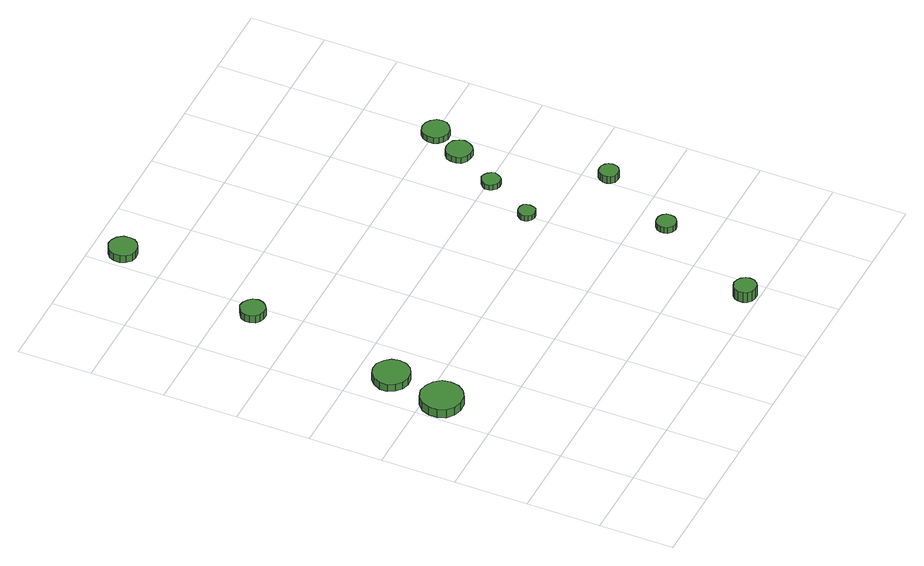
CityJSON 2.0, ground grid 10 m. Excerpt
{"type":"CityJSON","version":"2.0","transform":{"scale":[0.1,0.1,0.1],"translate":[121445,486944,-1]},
"CityObjects":{
"tree1":{"type":"SolitaryVegetationObject","attributes":{"function":"something"},"geometry":[{"type":"MultiSurface","lod":"1","boundaries":[[[0,1,2,3,4,5,6,7,8,9,10,11,12,13,14]],[[15,16,17,18,19,20,21,22,23,24,25,26,27,28,29]],[[0,29,28,1]],[[1,28,27,2]],[[2,27,26,3]],[[3,26,25,4]],[[4,25,24,5]],[[5,24,23,6]],[[6,23,22,7]],[[7,22,21,8]],[[8,21,20,9]],[[9,20,19,10]],[[10,19,18,11]],[[11,18,17,12]],[[12,17,16,13]],[[13,16,15,14]],[[14,15,29,0]]]}]},
"tree2":{"type":"SolitaryVegetationObject","attributes":{"function":"something"},"geometry":[{"type":"MultiSurface","lod":"1","boundaries":[[[30,31,32,33,34,35,36,37,38,39,40,41,42,43,44]],[[45,46,47,48,49,50,51,52,53,54,55,56,57,58,59]],[[30,59,58,31]],[[31,58,57,32]],[[32,57,56,33]],[[33,56,55,34]],[[34,55,54,35]],[[35,54,53,36]],[[36,53,52,37]],[[37,52,51,38]],[[38,51,50,39]],[[39,50,49,40]],[[40,49,48,41]],[[41,48,47,42]],[[42,47,46,43]],[[43,46,45,44]],[[44,45,59,30]]]}]},
"tree3":{"type":"SolitaryVegetationObject","attributes":{"function":"something"},"geometry":[{"type":"MultiSurface","lod":"1","boundaries":[[[60,61,62,63,64,65,66,67,68,69,70,71,72,73,74]],[[75,76,77,78,79,80,81,82,83,84,85,86,87,88,89]],[[60,89,88,61]],[[61,88,87,62]],[[62,87,86,63]],[[63,86,85,64]],[[64,85,84,65]],[[65,84,83,66]],[[66,83,82,67]],[[67,82,81,68]],[[68,81,80,69]],[[69,80,79,70]],[[70,79,78,71]],[[71,78,77,72]],[[72,77,76,73]],[[73,76,75,74]],[[74,75,89,60]]]}]},
"tree4":{"type":"SolitaryVegetationObject","attributes":{"function":"something"}},
"tree5":{"type":"SolitaryVegetationObject","attributes":{"function":"something"},"geometry":[{"type":"MultiSurface","lod":"1","boundaries":[[[90,91,92,93,94,95,96,97,98,99,100,101,102,103,104]],[[105,106,107,108,109,110,111,112,113,114,115,116,117,118,119]],[[90,119,118,91]],[[91,118,117,92]],[[92,117,116,93]],[[93,116,115,94]],[[94,115,114,95]],[[95,114,113,96]],[[96,113,112,97]],[[97,112,111,98]],[[98,111,110,99]],[[99,110,109,100]],[[100,109,108,101]],[[101,108,107,102]],[[102,107,106,103]],[[103,106,105,104]],[[104,105,119,90]]]}]},
"tree6":{"type":"SolitaryVegetationObject","attributes":{"function":"something"},"geometry":[{"type":"MultiSurface","lod":"1","boundaries":[[[120,121,122,123,124,125,126,127,128,129,130,131,132,133,134]],[[135,136,137,138,139,140,141,142,143,144,145,146,147,148,149]],[[120,149,148,121]],[[121,148,147,122]],[[122,147,146,123]],[[123,146,145,124]],[[124,145,144,125]],[[125,144,143,126]],[[126,143,142,127]],[[127,142,141,128]],[[128,141,140,129]],[[129,140,139,130]],[[130,139,138,131]],[[131,138,137,132]],[[132,137,136,133]],[[133,136,135,134]],[[134,135,149,120]]]}]},
"tree7":{"type":"SolitaryVegetationObject","attributes":{"function":"something"},"geometry":[{"type":"MultiSurface","lod":"1","boundaries":[[[150,151,152,153,154,155,156,157,158,159,160,161,162,163,164]],[[165,166,167,168,169,170,171,172,173,174,175,176,177,178,179]],[[150,179,178,151]],[[151,178,177,152]],[[152,177,176,153]],[[153,176,175,154]],[[154,175,174,155]],[[155,174,173,156]],[[156,173,172,157]],[[157,172,171,158]],[[158,171,170,159]],[[159,170,169,160]],[[160,169,168,161]],[[161,168,167,162]],[[162,167,166,163]],[[163,166,165,164]],[[164,165,179,150]]]}]},
"tree8":{"type":"SolitaryVegetationObject","attributes":{"function":"something"},"geometry":[{"type":"MultiSurface","lod":"1","boundaries":[[[180,181,182,183,184,185,186,187,188,189,190,191,192,193,194]],[[195,196,197,198,199,200,201,202,203,204,205,206,207,208,209]],[[180,209,208,181]],[[181,208,207,182]],[[182,207,206,183]],[[183,206,205,184]],[[184,205,204,185]],[[185,204,203,186]],[[186,203,202,187]],[[187,202,201,188]],[[188,201,200,189]],[[189,200,199,190]],[[190,199,198,191]],[[191,198,197,192]],[[192,197,196,193]],[[193,196,195,194]],[[194,195,209,180]]]}]},
"tree9":{"type":"SolitaryVegetationObject","attributes":{"function":"something"},"geometry":[{"type":"MultiSurface","lod":"1","boundaries":[[[210,211,212,213,214,215,216,217,218,219,220,221,222,223,224]],[[225,226,227,228,229,230,231,232,233,234,235,236,237,238,239]],[[210,239,238,211]],[[211,238,237,212]],[[212,237,236,213]],[[213,236,235,214]],[[214,235,234,215]],[[215,234,233,216]],[[216,233,232,217]],[[217,232,231,218]],[[218,231,230,219]],[[219,230,229,220]],[[220,229,228,221]],[[221,228,227,222]],[[222,227,226,223]],[[223,226,225,224]],[[224,225,239,210]]]}]},
"tree10":{"type":"SolitaryVegetationObject","attributes":{"function":"something"},"geometry":[{"type":"MultiSurface","lod":"1","boundaries":[[[240,241,242,243,244,245,246,247,248,249,250,251,252,253,254]],[[255,256,257,258,259,260,261,262,263,264,265,266,267,268,269]],[[240,269,268,241]],[[241,268,267,242]],[[242,267,266,243]],[[243,266,265,244]],[[244,265,264,245]],[[245,264,263,246]],[[246,263,262,247]],[[247,262,261,248]],[[248,261,260,249]],[[249,260,259,250]],[[250,259,258,251]],[[251,258,257,252]],[[252,257,256,253]],[[253,256,255,254]],[[254,255,269,240]]]}]},
"tree11":{"type":"SolitaryVegetationObject","attributes":{"function":"something"},"geometry":[{"type":"MultiSurface","lod":"1","boundaries":[[[270,271,272,273,274,275,276,277,278,279,280,281,282,283,284]],[[285,286,287,288,289,290,291,292,293,294,295,296,297,298,299]],[[270,299,298,271]],[[271,298,297,272]],[[272,297,296,273]],[[273,296,295,274]],[[274,295,294,275]],[[275,294,293,276]],[[276,293,292,277]],[[277,292,291,278]],[[278,291,290,279]],[[279,290,289,280]],[[280,289,288,281]],[[281,288,287,282]],[[282,287,286,283]],[[283,286,285,284]],[[284,285,299,270]]]}]},
"tree12":{"type":"SolitaryVegetationObject","attributes":{"function":"something"},"geometry":[{"type":"MultiSurface","lod":"1","boundaries":[[[300,301,302,303,304,305,306,307,308,309,310,311,312,313,314]],[[315,316,317,318,319,320,321,322,323,324,325,326,327,328,329]],[[300,329,328,301]],[[301,328,327,302]],[[302,327,326,303]],[[303,326,325,304]],[[304,325,324,305]],[[305,324,323,306]],[[306,323,322,307]],[[307,322,321,308]],[[308,321,320,309]],[[309,320,319,310]],[[310,319,318,311]],[[311,318,317,312]],[[312,317,316,313]],[[313,316,315,314]],[[314,315,329,300]]]}]}
},
"vertices":[
[59,278,19],[57,289,19],[50,298,19],[40,304,19],[28,306,19],[17,302,19],[8,294,19],[4,283,19],[4,272,19],[8,261,19],[17,253,19],[28,250,19],[40,251,19],[50,257,19],[57,266,19],[57,266,6],[50,257,6],[40,251,6],[28,250,6],[17,253,6],[8,261,6],[4,272,6],[4,283,6],[8,294,6],[17,302,6],[28,306,6],[40,304,6],[50,298,6],[57,289,6],[59,278,6],
[72,354,17],[70,364,17],[64,372,17],[55,378,17],[45,379,17],[35,376,17],[28,369,17],[23,359,17],[23,349,17],[28,340,17],[35,333,17],[45,330,17],[55,331,17],[64,336,17],[70,344,17],[70,344,6],[64,336,6],[55,331,6],[45,330,6],[35,333,6],[28,340,6],[23,349,6],[23,359,6],[28,369,6],[35,376,6],[45,379,6],[55,378,6],[64,372,6],[70,364,6],[72,354,6],
[104,563,17],[102,570,17],[98,575,17],[92,579,17],[85,580,17],[79,577,17],[74,573,17],[71,567,17],[71,560,17],[74,553,17],[79,549,17],[85,547,17],[92,547,17],[98,551,17],[102,556,17],[102,556,6],[98,551,6],[92,547,6],[85,547,6],[79,549,6],[74,553,6],[71,560,6],[71,567,6],[74,573,6],[79,577,6],[85,580,6],[92,579,6],[98,575,6],[102,570,6],[104,563,6],
[145,760,17],[144,767,17],[139,774,17],[132,778,17],[124,779,17],[117,776,17],[111,771,17],[108,764,17],[108,756,17],[111,749,17],[117,743,17],[124,741,17],[132,742,17],[139,746,17],[144,752,17],[144,752,6],[139,746,6],[132,742,6],[124,741,6],[117,743,6],[111,749,6],[108,756,6],[108,764,6],[111,771,6],[117,776,6],[124,779,6],[132,778,6],[139,774,6],[144,767,6],[145,760,6],
[391,18,23],[390,24,23],[386,29,23],[381,32,23],[375,33,23],[369,31,23],[364,27,23],[362,21,23],[362,15,23],[364,10,23],[369,5,23],[375,4,23],[381,4,23],[386,7,23],[390,12,23],[390,12,7],[386,7,7],[381,4,7],[375,4,7],[369,5,7],[364,10,7],[362,15,7],[362,21,7],[364,27,7],[369,31,7],[375,33,7],[381,32,7],[386,29,7],[390,24,7],[391,18,7],
[413,331,14],[412,335,14],[410,339,14],[406,341,14],[401,342,14],[396,340,14],[393,337,14],[391,333,14],[391,328,14],[393,324,14],[396,321,14],[401,319,14],[406,320,14],[410,322,14],[412,326,14],[412,326,6],[410,322,6],[406,320,6],[401,319,6],[396,321,6],[393,324,6],[391,328,6],[391,333,6],[393,337,6],[396,340,6],[401,342,6],[406,341,6],[410,339,6],[412,335,6],[413,331,6],
[467,162,16],[466,168,16],[463,172,16],[458,175,16],[453,175,16],[448,174,16],[443,170,16],[441,165,16],[441,160,16],[443,155,16],[448,151,16],[453,149,16],[458,150,16],[463,153,16],[466,157,16],[466,157,7],[463,153,7],[458,150,7],[453,149,7],[448,151,7],[443,155,7],[441,160,7],[441,165,7],[443,170,7],[448,174,7],[453,175,7],[458,175,7],[463,172,7],[466,168,7],[467,162,7],
[451,396,14],[449,401,14],[446,405,14],[442,408,14],[437,409,14],[432,407,14],[428,403,14],[426,399,14],[426,393,14],[428,389,14],[432,385,14],[437,384,14],[442,384,14],[446,387,14],[449,391,14],[449,391,6],[446,387,6],[442,384,6],[437,384,6],[432,385,6],[428,389,6],[426,393,6],[426,399,6],[428,403,6],[432,407,6],[437,409,6],[442,408,6],[446,405,6],[449,401,6],[451,396,6],
[524,268,17],[523,273,17],[520,277,17],[515,280,17],[510,280,17],[505,279,17],[501,275,17],[499,270,17],[499,265,17],[501,260,17],[505,256,17],[510,255,17],[515,255,17],[520,258,17],[523,262,17],[523,262,6],[520,258,6],[515,255,6],[510,255,6],[505,256,6],[501,260,6],[499,265,6],[499,270,6],[501,275,6],[505,279,6],[510,280,6],[515,280,6],[520,277,6],[523,273,6],[524,268,6],
[490,456,15],[488,463,15],[484,469,15],[478,472,15],[471,473,15],[464,471,15],[458,466,15],[456,459,15],[456,452,15],[458,446,15],[464,441,15],[471,439,15],[478,439,15],[484,443,15],[488,449,15],[488,449,6],[484,443,6],[478,439,6],[471,439,6],[464,441,6],[458,446,6],[456,452,6],[456,459,6],[458,466,6],[464,471,6],[471,473,6],[478,472,6],[484,469,6],[488,463,6],[490,456,6],
[513,498,15],[512,505,15],[507,511,15],[501,515,15],[493,516,15],[486,514,15],[481,509,15],[478,502,15],[478,494,15],[481,488,15],[486,483,15],[493,480,15],[501,481,15],[507,485,15],[512,491,15],[512,491,6],[507,485,6],[501,481,6],[493,480,6],[486,483,6],[481,488,6],[478,494,6],[478,502,6],[481,509,6],[486,514,6],[493,516,6],[501,515,6],[507,511,6],[512,505,6],[513,498,6]
]}
